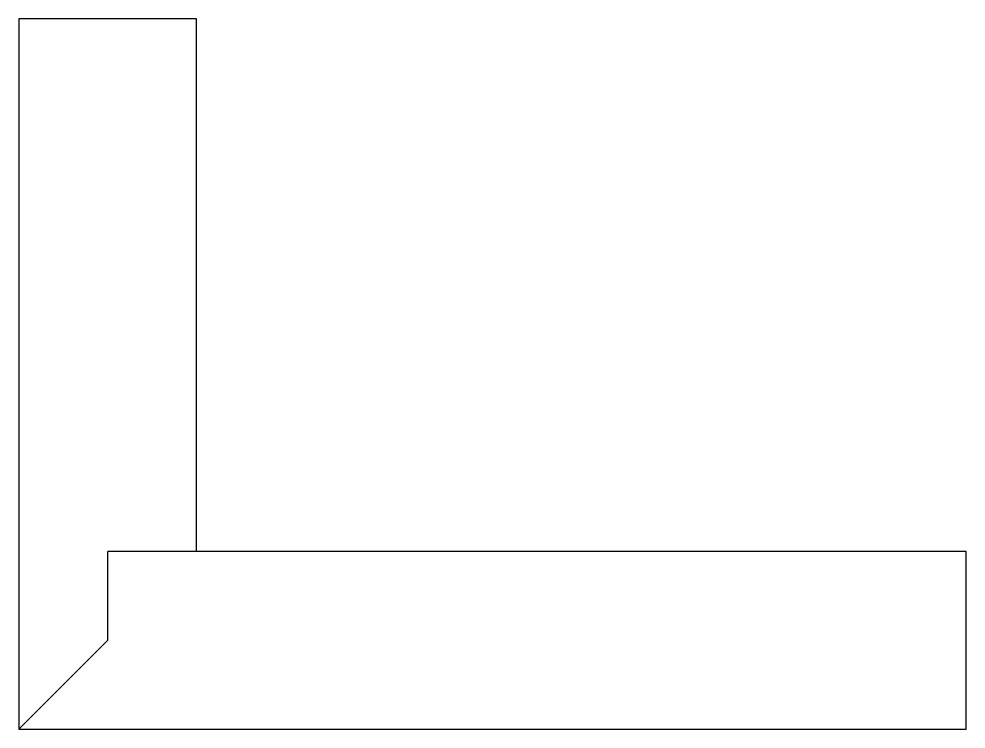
# Model space of a CAD drawing. Header units: inches. Extents: x 3 to 7, y 3 to 6.
import ezdxf

# ---------------------------------------------------------------- set-up
doc = ezdxf.new("R2010")
doc.units = ezdxf.units.IN
doc.header["$MEASUREMENT"] = 0
doc.layers.get('0').update_dxf_attribs({"lineweight": 25})

msp = doc.modelspace()

# ---------------------------------------------------------------- linework, layer by layer
for p, q in [((3.75, 6), (3, 6)), ((3, 6), (3, 3)), ((3.75, 3.75), (3.75, 6)), ((7, 3.75), (3.375, 3.75)), ((3.375, 3.375), (3.375, 3.75)), ((7, 3), (7, 3.75)), ((3, 3), (3.375, 3.375)), ((3, 3), (7, 3))]:
    msp.add_line(p, q)

doc.saveas('drawing.dxf')
